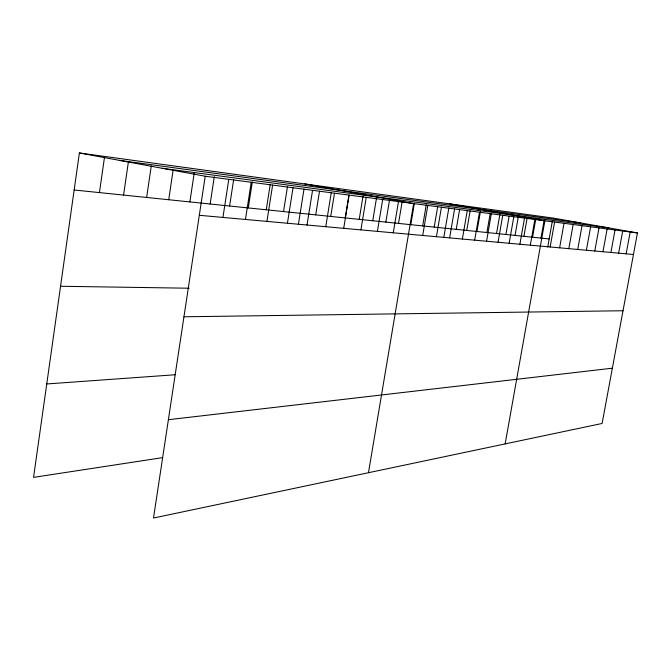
<?xml version="1.0" encoding="UTF-8"?>
<svg xmlns="http://www.w3.org/2000/svg" width="671" height="671" viewBox="0 0 671 671"><rect width="100%" height="100%" fill="white"/><g stroke="black" fill="none" stroke-linecap="round" stroke-linejoin="round"><path stroke-width="1.01" d="M79.388 152.971L205.217 176.23L153.508 518.029L602.105 423.468L637.45 232.946L552.904 218.033L79.388 152.971L33.55 477.375L162.508 457.656M99.434 192.602L104.466 157.475M123.565 195.085L128.404 161.77M146.639 197.467L151.269 165.963M168.723 199.74L173.135 170.031M189.868 201.921L194.221 172.967M210.149 204.009L214.301 176.674M222.94 217.421L228.777 179.325M229.608 206.014L233.693 179.4M245.452 219.459L251.214 182.269M248.287 207.935L252.33 181.858M266.253 209.788L270.228 184.382M266.924 221.396L272.611 185.079M283.523 211.566L287.431 186.823M287.423 223.25L293.042 187.754M298.369 224.533L304.022 189.004M307.016 225.011L312.56 190.321M315.714 214.879L319.505 191.218M325.762 226.706L331.231 192.77M330.728 216.431L334.477 193.189M345.221 217.924L348.903 195.269M343.711 228.325L349.113 195.118M359.22 219.367L363.036 196.083M360.914 229.885L366.249 197.366M372.757 220.759L376.506 198.02M377.421 231.369L382.68 199.522M385.859 222.109L389.398 200.763M393.265 232.803L398.465 201.594M398.524 223.418L402.197 201.417M368.48 472.711L413.63 203.581L304.827 183.946M410.795 224.684L414.401 203.187M422.688 225.909L426.253 204.756M422.713 235.462L427.788 205.435M434.212 227.092L437.718 206.433M436.418 236.695L441.426 207.23M443.825 237.375L448.857 207.901M449.629 237.895L454.577 208.958M456.221 229.365L459.66 209.318M462.369 239.044L467.259 210.619M466.748 230.447L470.119 210.87M474.674 240.151L479.505 212.229M476.964 231.495L480.478 211.197M486.894 232.518L490.199 213.512M486.559 241.225L491.331 213.781M496.54 233.516L499.962 213.923M498.041 242.265L502.764 215.274M505.917 234.481L509.13 216.179M509.155 243.271L513.818 216.725M515.043 235.42L518.222 217.37M519.899 244.236L524.512 218.134M523.917 236.335L527.062 218.528M530.308 245.175L534.862 219.492M532.556 237.224L535.827 218.821M540.969 238.096L544.206 219.937M505.146 443.9L544.894 220.801L449.545 203.833M547.721 247.054L552.367 221.019M550.153 246.97L554.607 222.076M559.622 247.825L564.026 223.317M568.807 248.656L573.168 224.517M577.723 249.461L582.034 225.674M586.379 250.241L590.639 226.806M594.791 250.996L599.002 227.905M602.961 251.734L607.129 228.97M610.904 252.455L615.03 230.01M618.628 253.152L622.705 231.017M626.144 253.831L630.178 231.998M168.379 419.71L612.363 368.194M46.752 383.963L175.047 374.762M183.946 316.787L623.015 310.748M60.558 286.265L189.163 288.22M199.304 215.29L633.458 254.494M74.162 189.994L549.163 238.935M205.217 176.23L637.45 232.946M162.139 168.27L608.966 227.922M119.388 160.369L580.23 222.847"/></g></svg>
